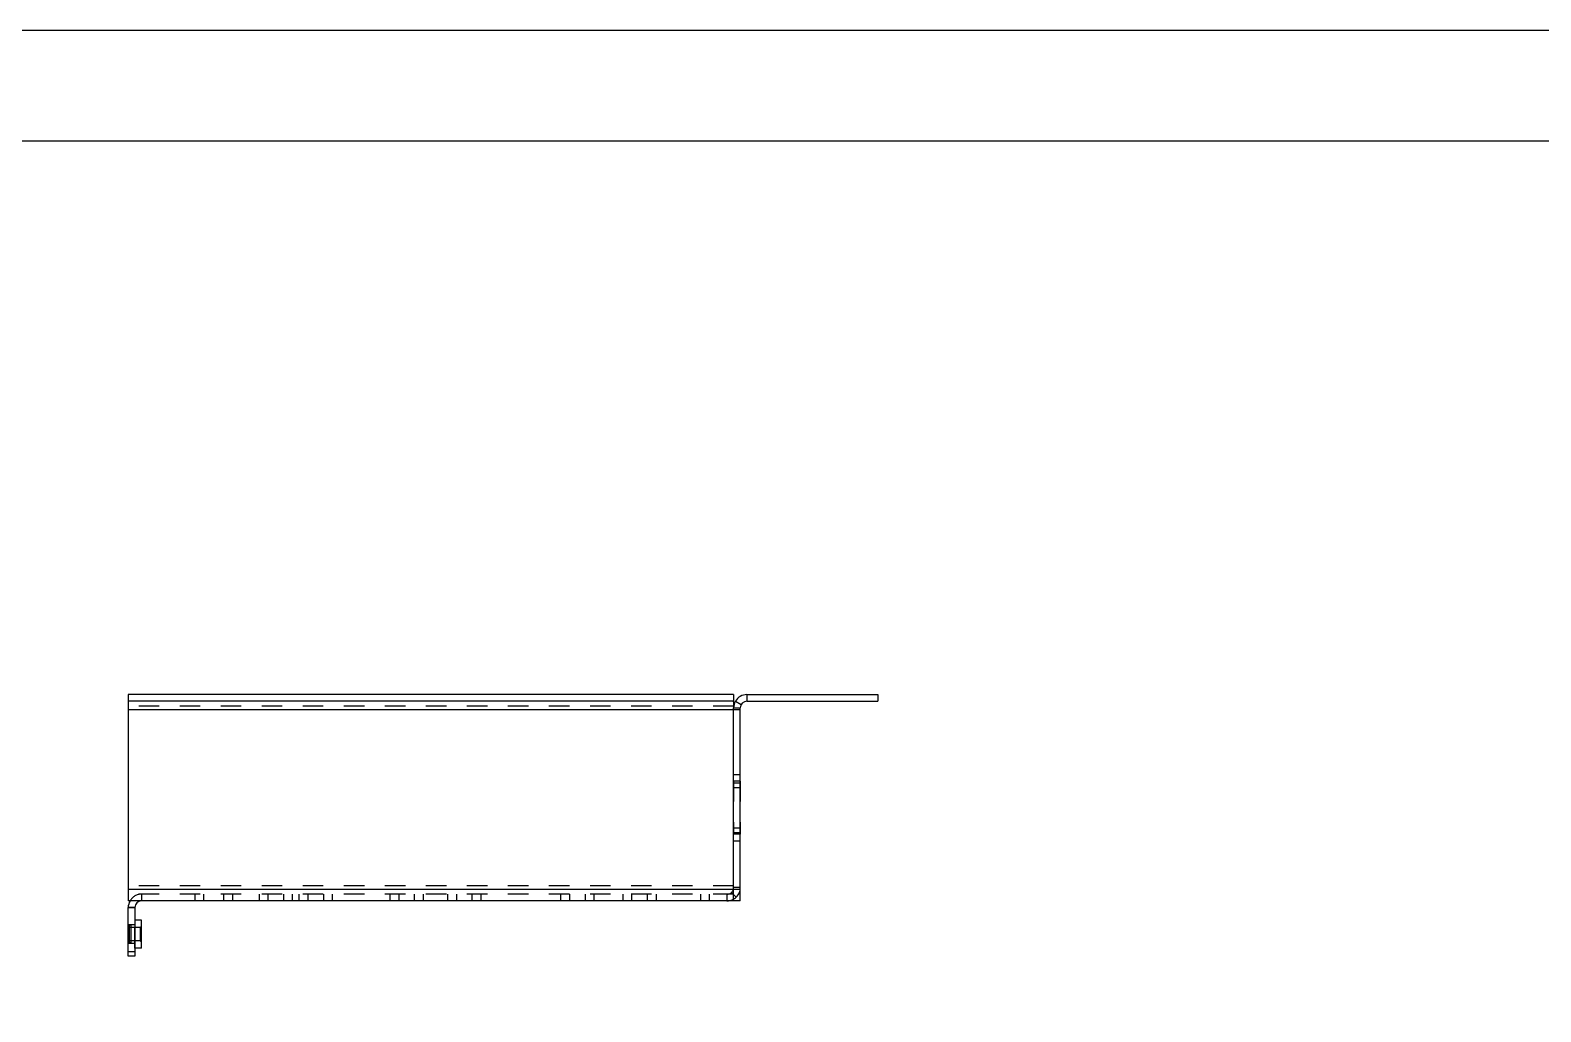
# Model space of a CAD drawing. Header units: millimetres. Extents: x -177 to 18421, y -5017 to 3255.
# Drawn here: x 7029.9 to 7370.5, y -3974.5 to -3753.2 of the extents above; entities that cross this region are included whole.
import ezdxf

# ---------------------------------------------------------------- set-up
doc = ezdxf.new("R2010")
doc.units = ezdxf.units.MM
doc.header["$LTSCALE"] = 46.255
doc.linetypes.add('HIDDEN', pattern=[0.2, 0.1, -0.1])
doc.layers.get('0').update_dxf_attribs({"linetype": 'CONTINUOUS'})
doc.layers.add('02___PRT_ALL_AXES', color=7, linetype='CONTINUOUS')
doc.layers.add('DEFAULT_2', color=8, linetype='HIDDEN')

msp = doc.modelspace()

# ---------------------------------------------------------------- linework, layer by layer
at = {"color": 7, "linetype": 'Continuous'}
for p, q in [((6728.878, -3753.222), (7917.878, -3753.222)), ((7051.988, -3902.971), (7051.988, -3949.471)), ((7188.488, -3902.971), (7188.488, -3904.471)), ((7191.488, -3902.971), (7191.488, -3904.471)), ((7220.988, -3902.971), (7220.988, -3904.471)), ((7188.488, -3904.471), (7051.988, -3904.471)), ((7051.988, -3906.321), (7189.988, -3906.321)), ((7188.488, -3904.597), (7188.488, -3905.971)), ((7188.488, -3905.971), (7189.988, -3905.971)), ((7188.89, -3904.471), (7190.189, -3905.221)), ((7189.988, -3949.471), (7189.988, -3905.971)), ((7191.488, -3904.471), (7220.988, -3904.471)), ((7051.988, -3946.871), (7189.988, -3946.871)), ((7189.988, -3949.471), (7051.988, -3949.471)), ((7051.988, -3950.971), (7053.488, -3950.971)), ((7051.993, -3950.799), (7053.491, -3950.885)), ((7053.488, -3950.971), (7053.488, -3961.971)), ((7053.488, -3960.971), (7051.988, -3960.971)), ((7053.488, -3961.971), (7051.988, -3961.971))]:
    msp.add_line(p, q, dxfattribs=at)
at = {"color": 3, "linetype": 'Continuous'}
for p, q in [((7188.488, -3902.971), (7051.988, -3902.971)), ((7191.488, -3902.971), (7220.988, -3902.971)), ((7188.488, -3949.471), (7188.488, -3905.971)), ((7051.988, -3961.971), (7051.988, -3950.971))]:
    msp.add_line(p, q, dxfattribs=at)
at = {"color": 7, "linetype": 'Continuous'}
msp.add_lwpolyline([(6753.878, -4569.222), (7892.878, -4569.222), (7892.878, -3778.222), (6753.878, -3778.222)], close=True, dxfattribs=at)
at = {"color": 3, "linetype": 'Continuous'}
for centre, start, end in [((7191.488, -3905.971), 90, 150), ((7191.488, -3905.971), 151.17359, 180), ((7054.988, -3950.971), 149.75458, 180)]:
    msp.add_arc(centre, 3, start, end, dxfattribs=at)
at = {"color": 7, "linetype": 'Continuous'}
for centre in [(7191.488, -3905.971), (7054.988, -3950.971)]:
    msp.add_arc(centre, 1.5, 90, 180, dxfattribs=at)
at = {"layer": '02___PRT_ALL_AXES', "color": 8, "linetype": 'HIDDEN'}
for p, q in [((7188.488, -3922.471), (7188.488, -3934.471)), ((7189.988, -3922.471), (7188.488, -3922.471)), ((7189.988, -3922.471), (7189.988, -3934.471)), ((7189.988, -3934.471), (7188.488, -3934.471)), ((7053.488, -3960.146), (7053.488, -3953.796)), ((7051.988, -3954.871), (7051.988, -3959.071)), ((7053.488, -3954.871), (7051.988, -3954.871)), ((7052.118, -3959.081), (7052.118, -3954.861)), ((7052.248, -3954.861), (7052.118, -3954.861)), ((7054.688, -3955.471), (7052.118, -3955.471)), ((7052.248, -3959.081), (7052.248, -3954.861)), ((7052.248, -3954.861), (7052.638, -3955.061)), ((7052.638, -3959.081), (7052.638, -3954.861)), ((7053.488, -3954.861), (7052.638, -3954.861)), ((7053.488, -3959.071), (7051.988, -3959.071)), ((7054.688, -3958.471), (7052.118, -3958.471)), ((7052.248, -3959.081), (7052.118, -3959.081)), ((7052.638, -3958.881), (7052.248, -3959.081)), ((7053.488, -3959.081), (7052.638, -3959.081))]:
    msp.add_line(p, q, dxfattribs=at)
at = {"layer": '02___PRT_ALL_AXES', "color": 7, "linetype": 'Continuous'}
for p, q in [((7054.988, -3953.796), (7053.488, -3953.796)), ((7054.988, -3960.146), (7054.988, -3953.796)), ((7054.988, -3960.146), (7053.488, -3960.146))]:
    msp.add_line(p, q, dxfattribs=at)
at = {"layer": 'DEFAULT_2', "color": 8, "linetype": 'HIDDEN'}
for p, q in [((7188.488, -3905.571), (7051.988, -3905.571)), ((7188.488, -3904.597), (7188.488, -3904.471)), ((7188.488, -3920.971), (7189.988, -3920.971)), ((7188.488, -3922.898), (7189.988, -3922.898)), ((7188.488, -3923.895), (7189.988, -3923.895)), ((7188.488, -3933.048), (7189.988, -3933.048)), ((7188.488, -3934.045), (7189.988, -3934.045)), ((7188.488, -3935.971), (7189.988, -3935.971)), ((7188.488, -3946.121), (7051.988, -3946.121)), ((7189.988, -3946.471), (7188.488, -3946.471)), ((7188.488, -3947.971), (7051.988, -3947.971)), ((7054.988, -3947.971), (7054.988, -3949.471)), ((7066.988, -3947.971), (7066.988, -3949.471)), ((7068.988, -3947.971), (7068.988, -3949.471)), ((7073.488, -3947.971), (7073.488, -3949.471)), ((7075.488, -3947.971), (7075.488, -3949.471)), ((7081.488, -3947.971), (7081.488, -3949.471)), ((7083.488, -3947.971), (7083.488, -3949.471)), ((7086.988, -3947.971), (7086.988, -3949.471)), ((7088.988, -3947.971), (7088.988, -3949.471)), ((7090.488, -3947.971), (7090.488, -3949.471)), ((7092.488, -3947.971), (7092.488, -3949.471)), ((7095.988, -3947.971), (7095.988, -3949.471)), ((7097.988, -3947.971), (7097.988, -3949.471)), ((7110.988, -3947.971), (7110.988, -3949.471)), ((7112.988, -3947.971), (7112.988, -3949.471)), ((7116.488, -3947.971), (7116.488, -3949.471)), ((7118.488, -3947.971), (7118.488, -3949.471)), ((7123.988, -3947.971), (7123.988, -3949.471)), ((7125.988, -3947.971), (7125.988, -3949.471)), ((7129.488, -3947.971), (7129.488, -3949.471)), ((7131.488, -3947.971), (7131.488, -3949.471)), ((7149.488, -3947.971), (7149.488, -3949.471)), ((7151.488, -3947.971), (7151.488, -3949.471)), ((7154.988, -3947.971), (7154.988, -3949.471)), ((7156.988, -3947.971), (7156.988, -3949.471)), ((7163.488, -3947.971), (7163.488, -3949.471)), ((7165.488, -3947.971), (7165.488, -3949.471)), ((7168.988, -3947.971), (7168.988, -3949.471)), ((7170.988, -3947.971), (7170.988, -3949.471)), ((7180.988, -3947.971), (7180.988, -3949.471)), ((7182.988, -3947.971), (7182.988, -3949.471)), ((7186.988, -3947.971), (7186.988, -3949.471)), ((7189.05, -3948.65), (7188.019, -3947.561)), ((7054.688, -3955.471), (7052.118, -3955.471)), ((7054.688, -3955.471), (7054.988, -3955.171)), ((7054.688, -3955.471), (7054.688, -3958.471)), ((7054.988, -3960.123), (7054.988, -3955.171)), ((7054.688, -3958.471), (7052.118, -3958.471)), ((7054.688, -3958.471), (7054.988, -3958.771)), ((7054.938, -3957.639), (7054.938, -3960.134)), ((7054.988, -3957.639), (7054.938, -3957.639)), ((7054.988, -3957.653), (7054.938, -3957.653)), ((7054.988, -3957.659), (7054.938, -3957.659)), ((7054.988, -3957.675), (7054.938, -3957.675)), ((7054.988, -3957.684), (7054.938, -3957.684)), ((7054.988, -3957.718), (7054.938, -3957.718)), ((7054.988, -3957.728), (7054.938, -3957.728)), ((7054.988, -3957.728), (7054.938, -3957.728)), ((7054.988, -3957.744), (7054.938, -3957.744)), ((7054.988, -3957.746), (7054.938, -3957.746)), ((7054.988, -3957.747), (7054.938, -3957.747)), ((7054.988, -3957.765), (7054.938, -3957.765)), ((7054.988, -3957.792), (7054.938, -3957.792)), ((7054.988, -3957.797), (7054.938, -3957.797)), ((7054.988, -3957.799), (7054.938, -3957.799)), ((7054.988, -3957.843), (7054.938, -3957.843)), ((7054.988, -3957.881), (7054.938, -3957.881)), ((7054.988, -3957.904), (7054.938, -3957.904)), ((7054.988, -3957.909), (7054.938, -3957.909)), ((7054.988, -3957.941), (7054.938, -3957.941)), ((7054.988, -3957.943), (7054.938, -3957.943)), ((7054.988, -3957.96), (7054.938, -3957.96)), ((7054.988, -3958.007), (7054.938, -3958.007)), ((7054.988, -3958.022), (7054.938, -3958.022)), ((7054.988, -3958.065), (7054.938, -3958.065)), ((7054.988, -3958.229), (7054.938, -3958.229)), ((7054.988, -3958.322), (7054.938, -3958.322)), ((7054.988, -3958.354), (7054.938, -3958.354)), ((7054.988, -3958.358), (7054.938, -3958.358)), ((7054.988, -3958.406), (7054.938, -3958.406)), ((7054.988, -3958.41), (7054.938, -3958.41)), ((7054.988, -3958.413), (7054.938, -3958.413)), ((7054.988, -3958.428), (7054.938, -3958.428)), ((7054.988, -3958.461), (7054.938, -3958.461)), ((7054.988, -3958.478), (7054.938, -3958.478)), ((7054.988, -3958.48), (7054.938, -3958.48)), ((7054.988, -3958.495), (7054.938, -3958.495)), ((7054.988, -3958.497), (7054.938, -3958.497)), ((7054.988, -3958.502), (7054.938, -3958.502)), ((7054.988, -3958.507), (7054.938, -3958.507)), ((7054.988, -3958.523), (7054.938, -3958.523)), ((7054.988, -3958.526), (7054.938, -3958.526)), ((7054.988, -3958.552), (7054.938, -3958.552)), ((7054.988, -3958.558), (7054.938, -3958.558)), ((7054.988, -3958.558), (7054.938, -3958.558)), ((7054.988, -3958.562), (7054.938, -3958.562)), ((7054.988, -3958.575), (7054.938, -3958.575)), ((7054.988, -3958.622), (7054.938, -3958.622)), ((7054.988, -3958.623), (7054.938, -3958.623)), ((7054.988, -3958.629), (7054.938, -3958.629)), ((7054.988, -3958.637), (7054.938, -3958.637)), ((7054.988, -3958.677), (7054.938, -3958.677)), ((7054.988, -3958.678), (7054.938, -3958.678)), ((7054.988, -3958.701), (7054.938, -3958.701)), ((7054.988, -3958.706), (7054.938, -3958.706)), ((7054.988, -3958.717), (7054.938, -3958.717)), ((7054.988, -3958.718), (7054.938, -3958.718)), ((7054.988, -3958.727), (7054.938, -3958.727)), ((7054.988, -3958.741), (7054.938, -3958.741)), ((7054.988, -3958.76), (7054.938, -3958.76)), ((7054.988, -3958.762), (7054.938, -3958.762)), ((7054.988, -3958.777), (7054.938, -3958.777)), ((7054.988, -3958.779), (7054.938, -3958.779)), ((7054.988, -3958.782), (7054.938, -3958.782)), ((7054.988, -3958.786), (7054.938, -3958.786)), ((7054.988, -3958.797), (7054.938, -3958.797)), ((7054.988, -3958.819), (7054.938, -3958.819)), ((7054.988, -3958.822), (7054.938, -3958.822)), ((7054.988, -3958.835), (7054.938, -3958.835)), ((7054.988, -3958.855), (7054.938, -3958.855)), ((7054.988, -3958.881), (7054.938, -3958.881)), ((7054.988, -3958.889), (7054.938, -3958.889)), ((7054.988, -3958.919), (7054.938, -3958.919)), ((7054.988, -3958.928), (7054.938, -3958.928)), ((7054.988, -3958.949), (7054.938, -3958.949)), ((7054.988, -3958.951), (7054.938, -3958.951)), ((7054.988, -3958.967), (7054.938, -3958.967)), ((7054.988, -3958.999), (7054.938, -3958.999)), ((7054.988, -3959.006), (7054.938, -3959.006)), ((7054.988, -3959.007), (7054.938, -3959.007)), ((7054.988, -3959.059), (7054.938, -3959.059)), ((7054.988, -3959.073), (7054.938, -3959.073)), ((7054.988, -3959.114), (7054.938, -3959.114)), ((7054.988, -3959.116), (7054.938, -3959.116)), ((7054.988, -3959.123), (7054.938, -3959.123)), ((7054.988, -3959.131), (7054.938, -3959.131)), ((7054.988, -3959.136), (7054.938, -3959.136)), ((7054.988, -3959.137), (7054.938, -3959.137)), ((7054.988, -3959.144), (7054.938, -3959.144)), ((7054.988, -3959.145), (7054.938, -3959.145)), ((7054.988, -3959.148), (7054.938, -3959.148)), ((7054.988, -3959.152), (7054.938, -3959.152)), ((7054.988, -3959.161), (7054.938, -3959.161)), ((7054.988, -3959.164), (7054.938, -3959.164)), ((7054.988, -3959.196), (7054.938, -3959.196)), ((7054.988, -3959.204), (7054.938, -3959.204)), ((7054.988, -3959.212), (7054.938, -3959.212)), ((7054.988, -3959.218), (7054.938, -3959.218)), ((7054.988, -3959.222), (7054.938, -3959.222)), ((7054.988, -3959.224), (7054.938, -3959.224)), ((7054.988, -3959.256), (7054.938, -3959.256)), ((7054.988, -3959.264), (7054.938, -3959.264)), ((7054.988, -3959.274), (7054.938, -3959.274)), ((7054.988, -3959.284), (7054.938, -3959.284)), ((7054.988, -3959.29), (7054.938, -3959.29)), ((7054.988, -3959.301), (7054.938, -3959.301)), ((7054.988, -3959.313), (7054.938, -3959.313)), ((7054.988, -3959.336), (7054.938, -3959.336)), ((7054.988, -3959.346), (7054.938, -3959.346)), ((7054.988, -3959.354), (7054.938, -3959.354)), ((7054.988, -3959.387), (7054.938, -3959.387)), ((7054.988, -3959.401), (7054.938, -3959.401)), ((7054.988, -3959.443), (7054.938, -3959.443)), ((7054.988, -3959.472), (7054.938, -3959.472)), ((7054.988, -3959.505), (7054.938, -3959.505)), ((7054.988, -3959.524), (7054.938, -3959.524)), ((7054.988, -3959.543), (7054.938, -3959.543)), ((7054.988, -3959.553), (7054.938, -3959.553)), ((7054.988, -3959.555), (7054.938, -3959.555)), ((7054.988, -3959.56), (7054.938, -3959.56)), ((7054.988, -3959.561), (7054.938, -3959.561)), ((7054.988, -3959.567), (7054.938, -3959.567)), ((7054.988, -3959.582), (7054.938, -3959.582)), ((7054.988, -3959.603), (7054.938, -3959.603)), ((7054.988, -3959.604), (7054.938, -3959.604)), ((7054.988, -3959.624), (7054.938, -3959.624)), ((7054.988, -3959.63), (7054.938, -3959.63)), ((7054.988, -3959.635), (7054.938, -3959.635)), ((7054.988, -3959.672), (7054.938, -3959.672)), ((7054.988, -3959.68), (7054.938, -3959.68)), ((7054.988, -3959.683), (7054.938, -3959.683)), ((7054.988, -3959.683), (7054.938, -3959.683)), ((7054.988, -3959.688), (7054.938, -3959.688)), ((7054.988, -3959.695), (7054.938, -3959.695)), ((7054.988, -3959.697), (7054.938, -3959.697)), ((7054.988, -3959.734), (7054.938, -3959.734)), ((7054.988, -3959.747), (7054.938, -3959.747)), ((7054.988, -3959.765), (7054.938, -3959.765)), ((7054.988, -3959.795), (7054.938, -3959.795)), ((7054.988, -3959.827), (7054.938, -3959.827)), ((7054.988, -3959.858), (7054.938, -3959.858)), ((7054.988, -3959.86), (7054.938, -3959.86)), ((7054.988, -3959.87), (7054.938, -3959.87)), ((7054.988, -3959.871), (7054.938, -3959.871)), ((7054.988, -3959.878), (7054.938, -3959.878)), ((7054.988, -3959.924), (7054.938, -3959.924)), ((7054.988, -3959.932), (7054.938, -3959.932)), ((7054.988, -3959.959), (7054.938, -3959.959)), ((7054.988, -3959.961), (7054.938, -3959.961)), ((7054.988, -3959.97), (7054.938, -3959.97)), ((7054.988, -3959.992), (7054.938, -3959.992)), ((7054.988, -3959.997), (7054.938, -3959.997)), ((7054.988, -3960.008), (7054.938, -3960.008)), ((7054.988, -3960.048), (7054.938, -3960.048)), ((7054.988, -3960.063), (7054.938, -3960.063)), ((7054.988, -3960.096), (7054.938, -3960.096)), ((7054.988, -3960.12), (7054.938, -3960.12)), ((7054.988, -3960.123), (7054.938, -3960.123)), ((7054.988, -3960.134), (7054.938, -3960.134))]:
    msp.add_line(p, q, dxfattribs=at)
for centre, radius, start, end in [((7191.488, -3905.971), 3, 150, 151.17359), ((7186.988, -3946.471), 3, 270, 0), ((7186.988, -3946.471), 1.5, 270, 0), ((7054.988, -3950.971), 3, 90, 149.75458)]:
    msp.add_arc(centre, radius, start, end, dxfattribs=at)

doc.saveas('drawing.dxf')
